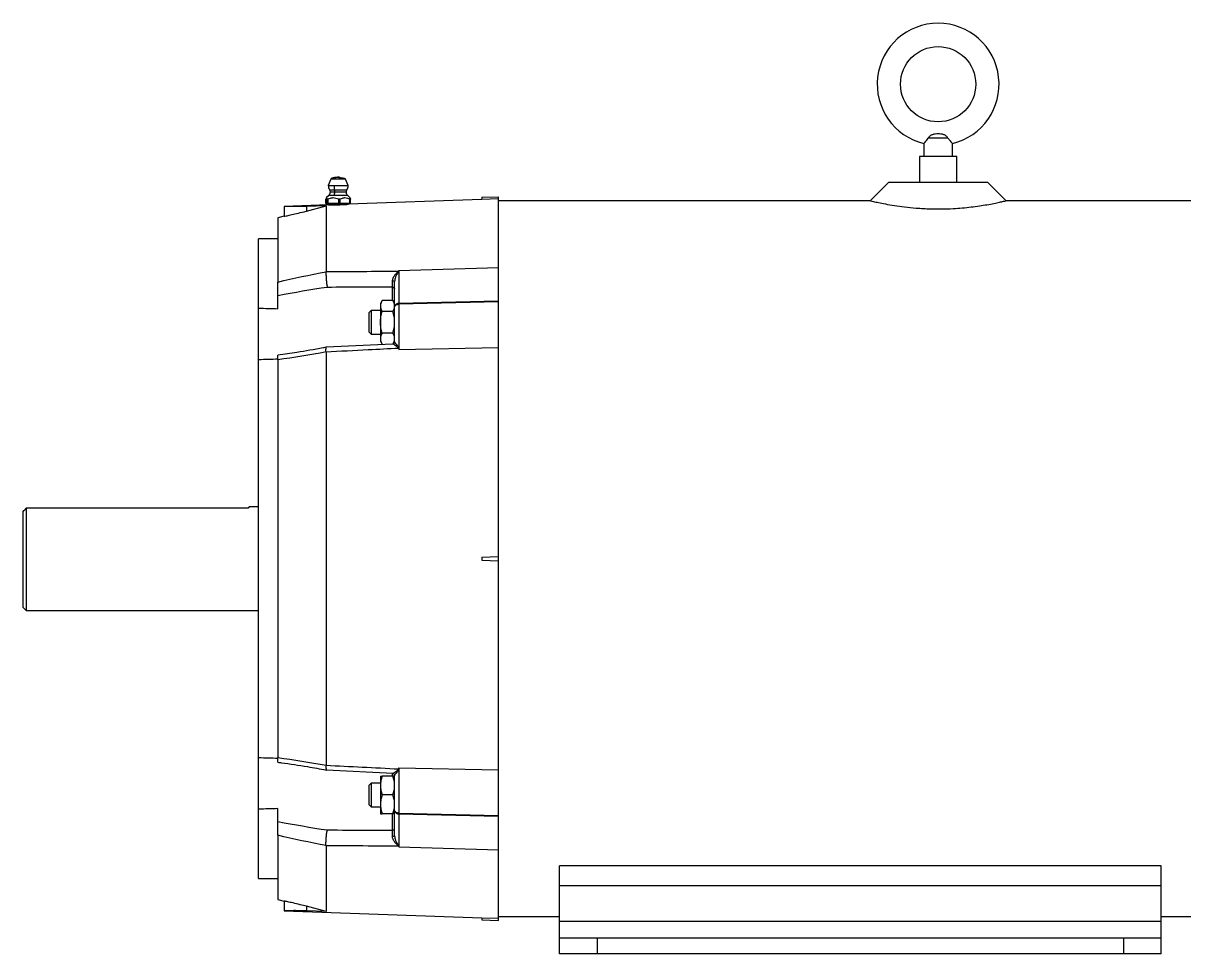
# Paper-space layout '_Back' of a CAD drawing. Header units: inches. Extents: x -12.2 to 17.7, y -5.2 to 7.1.
# Drawn here: x -12.16 to 3.26, y -5.25 to 7.11 of the extents above; entities that cross this region are included whole.
import ezdxf

# ---------------------------------------------------------------- set-up
doc = ezdxf.new("R2010")
doc.units = ezdxf.units.IN
doc.header["$MEASUREMENT"] = 0

psp = doc.layouts.new('_Back')

# ---------------------------------------------------------------- linework, layer by layer
at = {"color": 7, "linetype": 'Continuous', "lineweight": 25}
for p, q in [((0.131, 5.589), (-0.131, 5.589)), ((-0.19, 5.517), (-0.19, 5.344)), ((0.19, 5.344), (0.19, 5.517)), ((-0.249, 5.344), (-0.249, 5.003)), ((0.249, 5.344), (-0.249, 5.344)), ((0.249, 5.003), (0.249, 5.344)), ((-8.073, 5.043), (-8.107, 4.957)), ((-8.107, 4.957), (-7.841, 4.957)), ((-7.841, 4.957), (-7.875, 5.043)), ((-0.655, 5.003), (-0.901, 4.757)), ((-0.655, 5.003), (0.655, 5.003)), ((0.901, 4.757), (0.655, 5.003)), ((-8.1, 4.827), (-8.132, 4.795)), ((-7.816, 4.795), (-7.848, 4.827)), ((-7.811, 4.779), (-7.817, 4.795)), ((-6.064, 4.801), (-5.844, 4.809)), ((-6.064, 4.801), (-6.064, 4.771)), ((-5.844, -4.809), (-5.844, 4.809)), ((-8.103, 4.7), (-8.694, 4.679)), ((-8.694, 4.679), (-8.694, 4.55)), ((-8.136, 4.688), (-8.395, 4.68)), ((-8.395, 4.619), (-8.136, 4.688)), ((-8.395, 4.68), (-8.395, 4.619)), ((-8.137, 4.779), (-8.136, 4.782)), ((-8.137, 4.779), (-8.137, 4.72)), ((-8.137, 4.779), (-8.136, 4.779)), ((-8.137, 4.72), (-8.137, 4.779)), ((-8.137, 4.72), (-8.136, 4.72)), ((-8.136, 4.688), (-8.136, 3.814)), ((-8.132, 4.717), (-8.118, 4.714)), ((-8.123, 4.72), (-8.131, 4.72)), ((-8.123, 4.779), (-8.123, 4.72)), ((-8.116, 4.777), (-8.12, 4.777)), ((-8.12, 4.72), (-8.12, 4.777)), ((-8.116, 4.72), (-8.12, 4.72)), ((-8.118, 4.714), (-7.83, 4.714)), ((-8.116, 4.777), (-8.116, 4.72)), ((-8.109, 4.72), (-8.109, 4.779)), ((-8.04, 4.717), (-8.035, 4.714)), ((-7.971, 4.779), (-7.971, 4.72)), ((-7.955, 4.777), (-7.962, 4.777)), ((-7.962, 4.72), (-7.962, 4.777)), ((-7.955, 4.72), (-7.962, 4.72)), ((-7.955, 4.777), (-7.955, 4.72)), ((-7.946, 4.72), (-7.946, 4.779)), ((-7.844, 4.714), (-7.814, 4.72)), ((-6.064, 4.771), (-7.841, 4.709)), ((-7.83, 4.714), (-7.816, 4.717)), ((-7.822, 4.779), (-7.822, 4.72)), ((-7.817, 4.72), (-7.811, 4.72)), ((-7.813, 4.777), (-7.816, 4.777)), ((-7.816, 4.72), (-7.816, 4.777)), ((-7.816, 4.72), (-7.813, 4.72)), ((-7.813, 4.777), (-7.813, 4.72)), ((-7.811, 4.72), (-7.811, 4.779)), ((-5.844, 4.779), (-6.064, 4.771)), ((-0.9, 4.756), (-5.844, 4.756)), ((5.844, 4.756), (0.899, 4.756)), ((-8.69, 4.55), (-8.775, 4.528)), ((-8.775, 4.528), (-8.775, 3.676)), ((-8.775, 4.249), (-9.032, 4.249)), ((-9.032, -4.249), (-9.032, 4.249)), ((-7.166, 3.83), (-5.844, 3.868)), ((-7.166, 3.83), (-7.166, 3.394)), ((-7.224, 2.88), (-7.224, 3.683)), ((-8.775, 3.321), (-8.775, 3.494)), ((-7.39, 3.428), (-7.412, 3.39)), ((-7.246, 3.428), (-7.39, 3.428)), ((-7.224, 3.39), (-7.246, 3.428)), ((-7.166, 3.394), (-5.844, 3.427)), ((-5.844, 3.414), (-7.166, 3.381)), ((-7.536, 3.296), (-7.566, 3.266)), ((-7.566, 3.266), (-7.566, 3.013)), ((-7.412, 3.296), (-7.536, 3.296)), ((-7.536, 3.296), (-7.536, 2.983)), ((-7.412, 3.39), (-7.412, 2.89)), ((-7.246, 3.284), (-7.39, 3.284)), ((-7.166, 3.381), (-7.166, 2.78)), ((-7.566, 3.013), (-7.536, 2.983)), ((-7.536, 2.983), (-7.412, 2.983)), ((-7.246, 2.995), (-7.39, 2.995)), ((-7.252, 2.852), (-8.131, 2.808)), ((-7.412, 2.89), (-7.39, 2.851)), ((-7.246, 2.852), (-7.224, 2.89)), ((-7.166, 2.78), (-5.844, 2.807)), ((-8.775, 2.643), (-8.775, -2.643)), ((-8.136, 2.745), (-8.136, -2.745)), ((-12.161, -0.647), (-12.161, 0.628)), ((-12.121, 0.669), (-12.121, -0.687)), ((-9.171, 0.669), (-12.121, 0.669)), ((-9.032, 0.687), (-9.156, 0.687)), ((-6.064, 0.021), (-5.844, 0.029)), ((-6.064, 0.021), (-6.064, -0.021)), ((-6.064, -0.021), (-5.844, -0.029)), ((-12.161, -0.647), (-12.121, -0.687)), ((-12.121, -0.687), (-9.032, -0.687)), ((-8.131, -2.808), (-7.25, -2.852)), ((-7.412, -2.89), (-7.412, -3.39)), ((-7.246, -2.89), (-7.39, -2.89)), ((-7.224, -3.683), (-7.224, -2.88)), ((-7.166, -2.78), (-5.844, -2.807)), ((-7.166, -2.78), (-7.166, -3.381)), ((-7.536, -2.983), (-7.566, -3.013)), ((-7.566, -3.013), (-7.566, -3.266)), ((-7.412, -2.983), (-7.536, -2.983)), ((-7.536, -2.983), (-7.536, -3.296)), ((-7.246, -3.14), (-7.39, -3.14)), ((-8.775, -3.494), (-8.775, -3.321)), ((-7.566, -3.266), (-7.536, -3.296)), ((-7.536, -3.296), (-7.412, -3.296)), ((-7.246, -3.39), (-7.39, -3.39)), ((-7.166, -3.381), (-5.844, -3.414)), ((-5.844, -3.427), (-7.166, -3.394)), ((-7.166, -3.394), (-7.166, -3.83)), ((-8.775, -3.676), (-8.775, -4.528)), ((-8.136, -3.814), (-8.136, -4.688)), ((-7.166, -3.83), (-5.844, -3.868)), ((2.966, -4.083), (-5.034, -4.083)), ((-5.034, -5.25), (-5.034, -4.083)), ((2.966, -5.25), (2.966, -4.083)), ((-9.032, -4.249), (-8.775, -4.249)), ((2.966, -4.348), (-5.034, -4.348)), ((-8.775, -4.528), (-8.69, -4.55)), ((-8.694, -4.55), (-8.694, -4.679)), ((-8.136, -4.688), (-8.395, -4.619)), ((-8.395, -4.619), (-8.395, -4.68)), ((-8.694, -4.679), (-6.064, -4.771)), ((-8.136, -4.688), (-8.395, -4.68)), ((-6.064, -4.771), (-5.844, -4.779)), ((-6.064, -4.771), (-6.064, -4.801)), ((-5.844, -4.756), (-5.034, -4.756)), ((2.966, -4.756), (5.844, -4.756)), ((-6.064, -4.801), (-5.844, -4.809)), ((2.966, -4.821), (-5.034, -4.821)), ((2.966, -5.041), (-5.034, -5.041)), ((-4.534, -5.041), (-4.534, -5.25)), ((2.466, -5.25), (2.466, -5.041)), ((2.966, -5.25), (-5.034, -5.25))]:
    psp.add_line(p, q, dxfattribs=at)
at = {"color": 8, "linetype": 'Continuous', "lineweight": 25}
for p, q in [((-7.875, 5.043), (-8.073, 5.043)), ((-7.848, 4.827), (-8.1, 4.827)), ((-8.09, 4.902), (-7.858, 4.902)), ((-7.866, 4.871), (-8.082, 4.871)), ((-7.253, 3.428), (-7.253, 3.606)), ((-7.253, -2.885), (-7.253, -2.848)), ((-7.253, -3.606), (-7.253, -3.391))]:
    psp.add_line(p, q, dxfattribs=at)
at = {"color": 7, "linetype": 'Continuous', "lineweight": 25, "flags": 128}
for points in [[(-7.253, 3.606), (-7.247, 3.606), (-7.242, 3.605), (-7.237, 3.603), (-7.232, 3.601), (-7.229, 3.598), (-7.226, 3.595), (-7.225, 3.592), (-7.224, 3.588)], [(-7.224, 3.346), (-7.223, 3.352), (-7.22, 3.359), (-7.214, 3.365), (-7.207, 3.37), (-7.198, 3.375), (-7.188, 3.378), (-7.177, 3.38), (-7.166, 3.381)], [(-7.166, -3.381), (-7.177, -3.38), (-7.188, -3.378), (-7.198, -3.375), (-7.207, -3.37), (-7.214, -3.365), (-7.22, -3.359), (-7.223, -3.352), (-7.224, -3.346)], [(-7.253, -3.606), (-7.247, -3.606), (-7.242, -3.605), (-7.237, -3.603), (-7.232, -3.601), (-7.229, -3.598), (-7.226, -3.595), (-7.225, -3.592), (-7.224, -3.588)]]:
    psp.add_lwpolyline(points, dxfattribs=at)
at = {"color": 7, "linetype": 'Continuous', "lineweight": 25}
psp.add_circle((0, 6.304), 0.5, dxfattribs=at)
for centre, radius, start, end in [((0, 6.304), 0.81, 283.524, 256.4712), ((-7.974, 5.023), 0.047, 63.2951, 116.7049), ((-7.167, 3.857), 0.0366, 266.9722, 268.2091), ((-7.246, 3.601), 0.0851, 75.234, 94.6146), ((-7.17, 3.34), 0.0547, 86.3251, 173.6071), ((-6.328, 3.388), 0.838, 179.5452, 180.4548), ((-7.175, 2.844), 0.0508, 277.4904, 278.3881), ((-7.175, -2.844), 0.0508, 81.6119, 82.5096), ((-7.17, -3.34), 0.0547, 186.3929, 273.6749), ((-6.328, -3.388), 0.838, 179.5452, 180.4548), ((-7.246, -3.601), 0.0851, 265.3854, 284.766), ((-7.167, -3.857), 0.0366, 91.7909, 93.0278)]:
    psp.add_arc(centre, radius, start, end, dxfattribs=at)
for points, knots in [([(-0.189, 5.518), (-0.189, 5.518), (-0.188, 5.519), (-0.173, 5.535), (-0.152, 5.558), (-0.138, 5.58), (-0.131, 5.589)], [0, 0, 0, 0, 0.225561, 0.484415, 0.765567, 1, 1, 1, 1]), ([(0.131, 5.589), (0.128, 5.594), (0.125, 5.599), (0.117, 5.608), (0.112, 5.612), (0.098, 5.623), (0.086, 5.629), (0.062, 5.638), (0.05, 5.64), (0.025, 5.643), (0.012, 5.644), (-0.013, 5.644), (-0.025, 5.643), (-0.05, 5.64), (-0.063, 5.638), (-0.08, 5.631), (-0.086, 5.629), (-0.097, 5.623), (-0.102, 5.62), (-0.112, 5.612), (-0.117, 5.608), (-0.125, 5.599), (-0.128, 5.594), (-0.131, 5.589)], [0, 0, 0, 0, 0.0625, 0.0625, 0.125, 0.125, 0.25, 0.25, 0.375, 0.375, 0.5, 0.5, 0.625, 0.625, 0.75, 0.75, 0.8125, 0.8125, 0.875, 0.875, 0.9375, 0.9375, 1, 1, 1, 1]), ([(0.131, 5.589), (0.141, 5.576), (0.159, 5.549), (0.182, 5.526), (0.191, 5.516), (0.19, 5.518), (0.189, 5.518)], [0, 0, 0, 0, 0.326709, 0.653819, 0.959586, 1, 1, 1, 1]), ([(-8.107, 4.957), (-8.106, 4.947), (-8.103, 4.928), (-8.094, 4.911), (-8.09, 4.902)], [0, 0, 0, 0, 0.5, 1, 1, 1, 1]), ([(-8.002, 5.065), (-8.008, 5.065), (-8.018, 5.064), (-8.031, 5.062), (-8.042, 5.059), (-8.053, 5.056), (-8.062, 5.052), (-8.07, 5.047), (-8.072, 5.045), (-8.073, 5.043)], [0, 0, 0, 0, 0.171022, 0.274545, 0.391529, 0.522825, 0.668636, 0.828275, 1, 1, 1, 1]), ([(-8.002, 5.065), (-8.005, 5.065), (-8.008, 5.063), (-8.013, 5.055), (-8.015, 5.049), (-8.016, 5.043)], [0, 0, 0, 0, 0.5, 0.5, 1, 1, 1, 1]), ([(-7.875, 5.043), (-7.877, 5.045), (-7.88, 5.048), (-7.896, 5.052), (-7.917, 5.056), (-7.94, 5.059), (-7.962, 5.062), (-7.979, 5.064), (-7.993, 5.065), (-7.999, 5.065), (-8.002, 5.065)], [0, 0, 0, 0, 0.165155, 0.329469, 0.484654, 0.624287, 0.745056, 0.846639, 0.930739, 1, 1, 1, 1]), ([(-7.858, 4.902), (-7.854, 4.911), (-7.845, 4.928), (-7.842, 4.947), (-7.841, 4.957)], [0, 0, 0, 0, 0.5, 1, 1, 1, 1]), ([(-8.131, 4.795), (-8.131, 4.795), (-8.129, 4.802), (-8.126, 4.792), (-8.124, 4.782), (-8.123, 4.779)], [0, 0, 0, 0, 0.074971, 0.794246, 1, 1, 1, 1]), ([(-8.109, 4.779), (-8.098, 4.785), (-8.087, 4.789), (-8.069, 4.793), (-8.064, 4.795), (-8.052, 4.796), (-8.046, 4.797), (-8.028, 4.797), (-8.017, 4.795), (-7.994, 4.789), (-7.982, 4.785), (-7.971, 4.779)], [0, 0, 0, 0, 0.25, 0.25, 0.375, 0.375, 0.5, 0.5, 0.75, 0.75, 1, 1, 1, 1]), ([(-8.082, 4.871), (-8.082, 4.867), (-8.083, 4.859), (-8.086, 4.847), (-8.092, 4.836), (-8.097, 4.83), (-8.1, 4.827)], [0, 0, 0, 0, 0.2475748, 0.4999999, 0.7524251, 1, 1, 1, 1]), ([(-8.09, 4.902), (-8.088, 4.897), (-8.083, 4.887), (-8.082, 4.877), (-8.082, 4.871)], [0, 0, 0, 0, 0.5, 1, 1, 1, 1]), ([(-8.027, 4.827), (-8.025, 4.833), (-8.023, 4.84), (-8.02, 4.855), (-8.02, 4.863), (-8.02, 4.871)], [0, 0, 0, 0, 0.5, 0.5, 1, 1, 1, 1]), ([(-7.946, 4.779), (-7.936, 4.785), (-7.926, 4.789), (-7.911, 4.793), (-7.906, 4.795), (-7.895, 4.796), (-7.89, 4.797), (-7.873, 4.797), (-7.863, 4.795), (-7.842, 4.789), (-7.832, 4.785), (-7.822, 4.779)], [0, 0, 0, 0, 0.25, 0.25, 0.375, 0.375, 0.5, 0.5, 0.75, 0.75, 1, 1, 1, 1]), ([(-7.866, 4.871), (-7.866, 4.877), (-7.865, 4.887), (-7.86, 4.897), (-7.858, 4.902)], [0, 0, 0, 0, 0.5, 1, 1, 1, 1]), ([(-7.848, 4.827), (-7.85, 4.83), (-7.856, 4.836), (-7.862, 4.847), (-7.865, 4.859), (-7.866, 4.867), (-7.866, 4.871)], [0, 0, 0, 0, 0.24746, 0.499884, 0.752368, 1, 1, 1, 1]), ([(-8.395, 4.68), (-8.429, 4.679), (-8.499, 4.677), (-8.59, 4.677), (-8.656, 4.678), (-8.692, 4.679), (-8.69, 4.679), (-8.69, 4.679)], [0, 0, 0, 0, 0.219292, 0.438598, 0.657999, 0.877655, 1, 1, 1, 1]), ([(-8.118, 4.714), (-8.116, 4.714), (-8.113, 4.713), (-8.108, 4.71), (-8.105, 4.705), (-8.105, 4.702), (-8.104, 4.7)], [0, 0, 0, 0, 0.240385, 0.496252, 0.754151, 1, 1, 1, 1]), ([(-8.103, 4.7), (-8.103, 4.7), (-8.101, 4.7), (-8.082, 4.7), (-8.055, 4.701), (-8.036, 4.701), (-8.029, 4.701)], [0, 0, 0, 0, 0.2509888, 0.5482931, 0.8458417, 1, 1, 1, 1]), ([(-8.029, 4.701), (-8.029, 4.704), (-8.03, 4.708), (-8.032, 4.712), (-8.033, 4.714), (-8.035, 4.714)], [0, 0, 0, 0, 0.5, 0.5, 1, 1, 1, 1]), ([(-8.029, 4.701), (-8.019, 4.701), (-7.995, 4.702), (-7.953, 4.703), (-7.91, 4.705), (-7.873, 4.707), (-7.849, 4.709), (-7.838, 4.709), (-7.84, 4.709), (-7.841, 4.709)], [0, 0, 0, 0, 0.122279, 0.291368, 0.460666, 0.631482, 0.802001, 0.969217, 1, 1, 1, 1]), ([(-7.839, 4.709), (-7.839, 4.709), (-7.838, 4.711), (-7.835, 4.713), (-7.832, 4.714), (-7.83, 4.714)], [0, 0, 0, 0, 0.076449, 0.552463, 1, 1, 1, 1]), ([(-7.812, 4.779), (-7.812, 4.778), (-7.812, 4.777), (-7.813, 4.777), (-7.813, 4.777)], [0, 0, 0, 0, 0.4258842, 1, 1, 1, 1]), ([(-0.9, 4.755), (-0.899, 4.755), (-0.898, 4.754), (-0.862, 4.746), (-0.797, 4.732), (-0.703, 4.713), (-0.586, 4.693), (-0.447, 4.673), (-0.288, 4.656), (-0.167, 4.651), (-0.103, 4.648)], [0, 0, 0, 0, 0.096702, 0.225104, 0.357276, 0.48467, 0.616138, 0.736769, 0.861894, 1, 1, 1, 1]), ([(-0.103, 4.648), (-0.054, 4.647), (0.047, 4.646), (0.191, 4.651), (0.322, 4.66), (0.441, 4.673), (0.551, 4.688), (0.654, 4.704), (0.745, 4.721), (0.82, 4.737), (0.873, 4.749), (0.901, 4.755), (0.9, 4.755), (0.899, 4.755)], [0, 0, 0, 0, 0.092321, 0.188255, 0.268672, 0.35112, 0.437741, 0.526358, 0.623825, 0.723638, 0.83062, 0.940466, 1, 1, 1, 1]), ([(-8.69, 4.55), (-8.691, 4.55), (-8.696, 4.549), (-8.669, 4.554), (-8.612, 4.566), (-8.528, 4.585), (-8.451, 4.604), (-8.406, 4.616), (-8.395, 4.619)], [0, 0, 0, 0, 0.066126, 0.278534, 0.491466, 0.706916, 0.927035, 1, 1, 1, 1]), ([(-8.136, 3.813), (-8.137, 3.807), (-8.137, 3.801), (-8.137, 3.786), (-8.137, 3.778), (-8.136, 3.762), (-8.136, 3.753), (-8.135, 3.735), (-8.134, 3.725), (-8.133, 3.706), (-8.132, 3.696), (-8.13, 3.677), (-8.129, 3.667), (-8.126, 3.648), (-8.125, 3.639), (-8.123, 3.626), (-8.122, 3.622), (-8.121, 3.613), (-8.12, 3.609), (-8.119, 3.605)], [0, 0, 0, 0, 0.125, 0.125, 0.25, 0.25, 0.375, 0.375, 0.5, 0.5, 0.625, 0.625, 0.75, 0.75, 0.875, 0.875, 0.9375, 0.9375, 1, 1, 1, 1]), ([(-8.136, 3.814), (-7.976, 3.815), (-7.815, 3.816), (-7.654, 3.817), (-7.492, 3.818), (-7.33, 3.819), (-7.168, 3.82)], [0, 0, 0, 0, 0.01225979, 0.01225979, 0.01225979, 0.02461525, 0.02461525, 0.02461525, 0.02461525]), ([(-7.253, 3.686), (-7.253, 3.693), (-7.252, 3.701), (-7.248, 3.715), (-7.246, 3.722), (-7.237, 3.742), (-7.23, 3.755), (-7.214, 3.777), (-7.205, 3.787), (-7.191, 3.8), (-7.187, 3.805), (-7.179, 3.811), (-7.177, 3.813), (-7.173, 3.815), (-7.172, 3.816), (-7.171, 3.818), (-7.17, 3.818), (-7.169, 3.819), (-7.169, 3.82), (-7.168, 3.82)], [0, 0, 0, 0, 0.125, 0.125, 0.25, 0.25, 0.5, 0.5, 0.75, 0.75, 0.875, 0.875, 0.9375, 0.9375, 0.96875, 0.96875, 0.984375, 0.984375, 1, 1, 1, 1]), ([(-7.168, 3.82), (-7.168, 3.819), (-7.169, 3.818), (-7.17, 3.816), (-7.171, 3.815), (-7.173, 3.812), (-7.175, 3.81), (-7.179, 3.803), (-7.183, 3.798), (-7.192, 3.784), (-7.198, 3.773), (-7.208, 3.751), (-7.213, 3.739), (-7.219, 3.719), (-7.221, 3.712), (-7.223, 3.698), (-7.224, 3.691), (-7.224, 3.683)], [0, 0, 0, 0, 0.03125, 0.03125, 0.0625, 0.0625, 0.125, 0.125, 0.25, 0.25, 0.5, 0.5, 0.75, 0.75, 0.875, 0.875, 1, 1, 1, 1]), ([(-7.168, 3.82), (-7.167, 3.823), (-7.167, 3.826), (-7.166, 3.829), (-7.166, 3.829), (-7.166, 3.83), (-7.166, 3.83)], [0, 0, 0, 0, 0.0003701347, 0.0003701347, 0.0003701347, 0.000439733, 0.000439733, 0.000439733, 0.000439733]), ([(-7.168, 3.82), (-7.168, 3.823), (-7.167, 3.826), (-7.166, 3.829), (-7.166, 3.829), (-7.166, 3.83), (-7.166, 3.83)], [0, 0, 0, 0, 0.0003699194, 0.0003699194, 0.0003699194, 0.0004392839, 0.0004392839, 0.0004392839, 0.0004392839]), ([(-8.775, 3.494), (-8.775, 3.51), (-8.775, 3.526), (-8.775, 3.56), (-8.775, 3.577), (-8.775, 3.602), (-8.775, 3.61), (-8.775, 3.625), (-8.775, 3.633), (-8.775, 3.647), (-8.775, 3.653), (-8.775, 3.666), (-8.775, 3.671), (-8.775, 3.676)], [0, 0, 0, 0, 0.25, 0.25, 0.5, 0.5, 0.625, 0.625, 0.75, 0.75, 0.875, 0.875, 1, 1, 1, 1]), ([(-7.253, 3.606), (-7.387, 3.606), (-7.52, 3.606), (-7.654, 3.606), (-7.809, 3.606), (-7.964, 3.605), (-8.119, 3.605)], [0.00073615, 0.00073615, 0.00073615, 0.00073615, 0.01093983, 0.01093983, 0.01093983, 0.02276209, 0.02276209, 0.02276209, 0.02276209]), ([(-7.253, 3.606), (-7.253, 3.618), (-7.253, 3.63), (-7.253, 3.651), (-7.253, 3.658), (-7.253, 3.672), (-7.253, 3.679), (-7.253, 3.686)], [0, 0, 0, 0, 0.5, 0.5, 0.75, 0.75, 1, 1, 1, 1]), ([(-7.39, 3.428), (-7.396, 3.416), (-7.402, 3.405), (-7.41, 3.38), (-7.412, 3.368), (-7.412, 3.356)], [0, 0, 0, 0, 0.5, 0.5, 1, 1, 1, 1]), ([(-7.224, 3.356), (-7.224, 3.362), (-7.225, 3.368), (-7.227, 3.38), (-7.228, 3.387), (-7.234, 3.405), (-7.24, 3.416), (-7.246, 3.428)], [0, 0, 0, 0, 0.25, 0.25, 0.5, 0.5, 1, 1, 1, 1]), ([(-7.412, 3.356), (-7.412, 3.35), (-7.411, 3.344), (-7.409, 3.332), (-7.408, 3.326), (-7.402, 3.308), (-7.396, 3.296), (-7.39, 3.284)], [0, 0, 0, 0, 0.25, 0.25, 0.5, 0.5, 1, 1, 1, 1]), ([(-7.412, 3.14), (-7.412, 3.164), (-7.41, 3.189), (-7.402, 3.237), (-7.396, 3.261), (-7.39, 3.284)], [0, 0, 0, 0, 0.5, 0.5, 1, 1, 1, 1]), ([(-7.246, 3.284), (-7.24, 3.296), (-7.234, 3.308), (-7.226, 3.332), (-7.224, 3.344), (-7.224, 3.356)], [0, 0, 0, 0, 0.5, 0.5, 1, 1, 1, 1]), ([(-7.224, 3.14), (-7.224, 3.164), (-7.226, 3.189), (-7.234, 3.237), (-7.24, 3.261), (-7.246, 3.284)], [0, 0, 0, 0, 0.5, 0.5, 1, 1, 1, 1]), ([(-7.39, 2.995), (-7.396, 3.019), (-7.402, 3.043), (-7.41, 3.091), (-7.412, 3.115), (-7.412, 3.14)], [0, 0, 0, 0, 0.5, 0.5, 1, 1, 1, 1]), ([(-7.246, 2.995), (-7.24, 3.019), (-7.234, 3.043), (-7.226, 3.091), (-7.224, 3.115), (-7.224, 3.14)], [0, 0, 0, 0, 0.5, 0.5, 1, 1, 1, 1]), ([(-7.39, 2.995), (-7.396, 2.983), (-7.402, 2.972), (-7.41, 2.947), (-7.412, 2.935), (-7.412, 2.923)], [0, 0, 0, 0, 0.5, 0.5, 1, 1, 1, 1]), ([(-7.224, 2.923), (-7.224, 2.929), (-7.225, 2.935), (-7.227, 2.947), (-7.228, 2.954), (-7.234, 2.972), (-7.24, 2.983), (-7.246, 2.995)], [0, 0, 0, 0, 0.25, 0.25, 0.5, 0.5, 1, 1, 1, 1]), ([(-8.132, 2.808), (-8.146, 2.805), (-8.277, 2.78), (-8.492, 2.745), (-8.691, 2.717), (-8.775, 2.706)], [0, 0, 0, 0, 0.06955, 0.60942, 1, 1, 1, 1]), ([(-8.136, 2.746), (-8.137, 2.758), (-8.137, 2.783), (-8.135, 2.804), (-8.132, 2.806), (-8.131, 2.806)], [0, 0, 0, 0, 0.355632, 0.711228, 1, 1, 1, 1]), ([(-7.168, 2.794), (-7.304, 2.787), (-7.44, 2.78), (-7.575, 2.773), (-7.762, 2.764), (-7.949, 2.754), (-8.136, 2.745)], [0.00001116, 0.00001116, 0.00001116, 0.00001116, 0.01035908, 0.01035908, 0.01035908, 0.02462641, 0.02462641, 0.02462641, 0.02462641]), ([(-7.412, 2.923), (-7.412, 2.917), (-7.411, 2.911), (-7.409, 2.899), (-7.408, 2.893), (-7.402, 2.875), (-7.396, 2.863), (-7.39, 2.851)], [0, 0, 0, 0, 0.25, 0.25, 0.5, 0.5, 1, 1, 1, 1]), ([(-7.168, 2.794), (-7.169, 2.794), (-7.169, 2.795), (-7.17, 2.796), (-7.171, 2.797), (-7.172, 2.798), (-7.173, 2.8), (-7.177, 2.803), (-7.179, 2.805), (-7.187, 2.811), (-7.191, 2.815), (-7.2, 2.822), (-7.205, 2.825), (-7.214, 2.831), (-7.218, 2.834), (-7.23, 2.842), (-7.237, 2.846), (-7.249, 2.851), (-7.253, 2.852), (-7.253, 2.85)], [0, 0, 0, 0, 0.015625, 0.015625, 0.03125, 0.03125, 0.0625, 0.0625, 0.125, 0.125, 0.25, 0.25, 0.375, 0.375, 0.5, 0.5, 0.75, 0.75, 1, 1, 1, 1]), ([(-7.224, 2.879), (-7.224, 2.878), (-7.224, 2.873), (-7.228, 2.865), (-7.235, 2.857), (-7.243, 2.852), (-7.249, 2.851), (-7.251, 2.851), (-7.251, 2.851)], [0, 0, 0, 0, 0.079594, 0.328954, 0.595319, 0.804579, 0.98115, 1, 1, 1, 1]), ([(-7.246, 2.851), (-7.24, 2.863), (-7.234, 2.875), (-7.226, 2.899), (-7.224, 2.911), (-7.224, 2.923)], [0, 0, 0, 0, 0.5, 0.5, 1, 1, 1, 1]), ([(-7.224, 2.88), (-7.224, 2.879), (-7.223, 2.878), (-7.221, 2.874), (-7.219, 2.872), (-7.213, 2.864), (-7.209, 2.857), (-7.198, 2.842), (-7.192, 2.833), (-7.183, 2.819), (-7.179, 2.814), (-7.175, 2.807), (-7.173, 2.804), (-7.171, 2.801), (-7.17, 2.799), (-7.169, 2.797), (-7.168, 2.795), (-7.168, 2.794)], [0, 0, 0, 0, 0.125, 0.125, 0.25, 0.25, 0.5, 0.5, 0.75, 0.75, 0.875, 0.875, 0.9375, 0.9375, 0.96875, 0.96875, 1, 1, 1, 1]), ([(-7.168, 2.794), (-7.168, 2.79), (-7.167, 2.786), (-7.166, 2.782), (-7.166, 2.781), (-7.166, 2.781), (-7.166, 2.78)], [0, 0, 0, 0, 0.0003699194, 0.0003699194, 0.0003699194, 0.0004392839, 0.0004392839, 0.0004392839, 0.0004392839]), ([(-7.168, 2.794), (-7.167, 2.79), (-7.167, 2.786), (-7.166, 2.782), (-7.166, 2.781), (-7.166, 2.781), (-7.166, 2.78)], [0, 0, 0, 0, 0.0003701347, 0.0003701347, 0.0003701347, 0.000439733, 0.000439733, 0.000439733, 0.000439733]), ([(-8.775, 2.643), (-8.775, 2.656), (-8.775, 2.681), (-8.775, 2.702), (-8.775, 2.703), (-8.775, 2.704)], [0, 0, 0, 0, 0.347539, 0.694839, 1, 1, 1, 1]), ([(-9.156, 0.686), (-9.156, 0.687), (-9.154, 0.689), (-9.163, 0.679), (-9.171, 0.669)], [0, 0, 0, 0, 0.110366, 1, 1, 1, 1]), ([(-8.775, -2.704), (-8.775, -2.703), (-8.775, -2.701), (-8.775, -2.679), (-8.775, -2.655), (-8.775, -2.643)], [0, 0, 0, 0, 0.319487, 0.687283, 1, 1, 1, 1]), ([(-8.775, -2.705), (-8.76, -2.707), (-8.629, -2.723), (-8.415, -2.757), (-8.215, -2.793), (-8.132, -2.809)], [0, 0, 0, 0, 0.07035, 0.608804, 1, 1, 1, 1]), ([(-8.136, -2.746), (-8.137, -2.758), (-8.137, -2.783), (-8.135, -2.804), (-8.132, -2.806), (-8.131, -2.806)], [0, 0, 0, 0, 0.356285, 0.712533, 1, 1, 1, 1]), ([(-8.136, -2.745), (-7.976, -2.753), (-7.815, -2.761), (-7.654, -2.769), (-7.492, -2.777), (-7.33, -2.785), (-7.168, -2.794)], [0, 0, 0, 0, 0.01225979, 0.01225979, 0.01225979, 0.02461525, 0.02461525, 0.02461525, 0.02461525]), ([(-7.39, -2.89), (-7.396, -2.91), (-7.402, -2.931), (-7.41, -2.972), (-7.412, -2.993), (-7.412, -3.015)], [0, 0, 0, 0, 0.5, 0.5, 1, 1, 1, 1]), ([(-7.412, -2.89), (-7.412, -2.89), (-7.41, -2.89), (-7.402, -2.89), (-7.396, -2.89), (-7.39, -2.89)], [0, 0, 0, 0, 0.5, 0.5, 1, 1, 1, 1]), ([(-7.253, -2.85), (-7.253, -2.851), (-7.252, -2.851), (-7.248, -2.85), (-7.246, -2.849), (-7.237, -2.846), (-7.23, -2.842), (-7.214, -2.831), (-7.205, -2.825), (-7.191, -2.815), (-7.187, -2.811), (-7.179, -2.805), (-7.177, -2.803), (-7.173, -2.8), (-7.172, -2.798), (-7.171, -2.797), (-7.17, -2.796), (-7.169, -2.795), (-7.169, -2.794), (-7.168, -2.794)], [0, 0, 0, 0, 0.125, 0.125, 0.25, 0.25, 0.5, 0.5, 0.75, 0.75, 0.875, 0.875, 0.9375, 0.9375, 0.96875, 0.96875, 0.984375, 0.984375, 1, 1, 1, 1]), ([(-7.251, -2.851), (-7.248, -2.851), (-7.242, -2.852), (-7.233, -2.858), (-7.227, -2.866), (-7.224, -2.875), (-7.224, -2.88), (-7.224, -2.881)], [0, 0, 0, 0, 0.197057, 0.426499, 0.667964, 0.904115, 1, 1, 1, 1]), ([(-7.224, -3.015), (-7.224, -3.004), (-7.225, -2.993), (-7.227, -2.972), (-7.228, -2.962), (-7.234, -2.931), (-7.24, -2.91), (-7.246, -2.89)], [0, 0, 0, 0, 0.25, 0.25, 0.5, 0.5, 1, 1, 1, 1]), ([(-7.224, -2.89), (-7.224, -2.89), (-7.226, -2.89), (-7.234, -2.89), (-7.24, -2.89), (-7.246, -2.89)], [0, 0, 0, 0, 0.5, 0.5, 1, 1, 1, 1]), ([(-7.168, -2.794), (-7.168, -2.795), (-7.169, -2.797), (-7.17, -2.799), (-7.171, -2.801), (-7.173, -2.804), (-7.175, -2.807), (-7.179, -2.814), (-7.183, -2.819), (-7.192, -2.833), (-7.198, -2.842), (-7.208, -2.857), (-7.213, -2.864), (-7.219, -2.872), (-7.221, -2.874), (-7.223, -2.878), (-7.224, -2.879), (-7.224, -2.88)], [0, 0, 0, 0, 0.03125, 0.03125, 0.0625, 0.0625, 0.125, 0.125, 0.25, 0.25, 0.5, 0.5, 0.75, 0.75, 0.875, 0.875, 1, 1, 1, 1]), ([(-7.168, -2.794), (-7.168, -2.79), (-7.167, -2.786), (-7.166, -2.782), (-7.166, -2.781), (-7.166, -2.781), (-7.166, -2.78)], [0, 0, 0, 0, 0.0003699194, 0.0003699194, 0.0003699194, 0.0004392839, 0.0004392839, 0.0004392839, 0.0004392839]), ([(-7.168, -2.794), (-7.167, -2.79), (-7.167, -2.786), (-7.166, -2.782), (-7.166, -2.781), (-7.166, -2.781), (-7.166, -2.78)], [0, 0, 0, 0, 0.0003701347, 0.0003701347, 0.0003701347, 0.000439733, 0.000439733, 0.000439733, 0.000439733]), ([(-7.412, -3.015), (-7.412, -3.025), (-7.411, -3.036), (-7.409, -3.057), (-7.408, -3.067), (-7.402, -3.099), (-7.396, -3.119), (-7.39, -3.14)], [0, 0, 0, 0, 0.25, 0.25, 0.5, 0.5, 1, 1, 1, 1]), ([(-7.246, -3.14), (-7.24, -3.119), (-7.234, -3.099), (-7.226, -3.057), (-7.224, -3.036), (-7.224, -3.015)], [0, 0, 0, 0, 0.5, 0.5, 1, 1, 1, 1]), ([(-7.39, -3.14), (-7.396, -3.16), (-7.402, -3.181), (-7.41, -3.222), (-7.412, -3.243), (-7.412, -3.265)], [0, 0, 0, 0, 0.5, 0.5, 1, 1, 1, 1]), ([(-7.224, -3.265), (-7.224, -3.254), (-7.225, -3.243), (-7.227, -3.222), (-7.228, -3.212), (-7.234, -3.181), (-7.24, -3.16), (-7.246, -3.14)], [0, 0, 0, 0, 0.25, 0.25, 0.5, 0.5, 1, 1, 1, 1]), ([(-7.412, -3.265), (-7.412, -3.275), (-7.411, -3.286), (-7.409, -3.307), (-7.408, -3.317), (-7.402, -3.349), (-7.396, -3.369), (-7.39, -3.39)], [0, 0, 0, 0, 0.25, 0.25, 0.5, 0.5, 1, 1, 1, 1]), ([(-7.412, -3.39), (-7.412, -3.39), (-7.41, -3.39), (-7.402, -3.39), (-7.396, -3.39), (-7.39, -3.39)], [0, 0, 0, 0, 0.5, 0.5, 1, 1, 1, 1]), ([(-7.246, -3.39), (-7.24, -3.369), (-7.234, -3.349), (-7.226, -3.307), (-7.224, -3.286), (-7.224, -3.265)], [0, 0, 0, 0, 0.5, 0.5, 1, 1, 1, 1]), ([(-7.224, -3.39), (-7.224, -3.39), (-7.226, -3.39), (-7.234, -3.39), (-7.24, -3.39), (-7.246, -3.39)], [0, 0, 0, 0, 0.5, 0.5, 1, 1, 1, 1]), ([(-8.775, -3.676), (-8.775, -3.666), (-8.775, -3.654), (-8.775, -3.626), (-8.775, -3.61), (-8.775, -3.585), (-8.775, -3.577), (-8.775, -3.56), (-8.775, -3.552), (-8.775, -3.526), (-8.775, -3.51), (-8.775, -3.494)], [0, 0, 0, 0, 0.25, 0.25, 0.5, 0.5, 0.625, 0.625, 0.75, 0.75, 1, 1, 1, 1]), ([(-8.136, -3.813), (-8.137, -3.807), (-8.137, -3.801), (-8.137, -3.786), (-8.137, -3.778), (-8.136, -3.762), (-8.136, -3.753), (-8.135, -3.735), (-8.134, -3.725), (-8.133, -3.706), (-8.132, -3.696), (-8.13, -3.677), (-8.129, -3.667), (-8.126, -3.648), (-8.125, -3.639), (-8.123, -3.626), (-8.122, -3.622), (-8.121, -3.613), (-8.12, -3.609), (-8.119, -3.605)], [0, 0, 0, 0, 0.125, 0.125, 0.25, 0.25, 0.375, 0.375, 0.5, 0.5, 0.625, 0.625, 0.75, 0.75, 0.875, 0.875, 0.9375, 0.9375, 1, 1, 1, 1]), ([(-8.119, -3.605), (-7.938, -3.605), (-7.757, -3.606), (-7.575, -3.606), (-7.468, -3.606), (-7.36, -3.606), (-7.253, -3.606)], [0, 0, 0, 0, 0.01382925, 0.01382925, 0.01382925, 0.02202594, 0.02202594, 0.02202594, 0.02202594]), ([(-7.253, -3.686), (-7.253, -3.672), (-7.253, -3.658), (-7.253, -3.637), (-7.253, -3.631), (-7.253, -3.618), (-7.253, -3.612), (-7.253, -3.606)], [0, 0, 0, 0, 0.5, 0.5, 0.75, 0.75, 1, 1, 1, 1]), ([(-7.168, -3.82), (-7.169, -3.82), (-7.169, -3.819), (-7.17, -3.818), (-7.171, -3.818), (-7.172, -3.816), (-7.173, -3.815), (-7.177, -3.813), (-7.179, -3.811), (-7.187, -3.805), (-7.191, -3.8), (-7.2, -3.791), (-7.205, -3.787), (-7.214, -3.777), (-7.218, -3.771), (-7.23, -3.755), (-7.237, -3.742), (-7.249, -3.716), (-7.253, -3.701), (-7.253, -3.686)], [0, 0, 0, 0, 0.015625, 0.015625, 0.03125, 0.03125, 0.0625, 0.0625, 0.125, 0.125, 0.25, 0.25, 0.375, 0.375, 0.5, 0.5, 0.75, 0.75, 1, 1, 1, 1]), ([(-7.224, -3.683), (-7.224, -3.691), (-7.223, -3.698), (-7.221, -3.712), (-7.219, -3.719), (-7.213, -3.739), (-7.209, -3.751), (-7.198, -3.773), (-7.192, -3.784), (-7.183, -3.798), (-7.179, -3.803), (-7.175, -3.81), (-7.173, -3.812), (-7.171, -3.815), (-7.17, -3.816), (-7.169, -3.818), (-7.168, -3.819), (-7.168, -3.82)], [0, 0, 0, 0, 0.125, 0.125, 0.25, 0.25, 0.5, 0.5, 0.75, 0.75, 0.875, 0.875, 0.9375, 0.9375, 0.96875, 0.96875, 1, 1, 1, 1]), ([(-7.168, -3.82), (-7.304, -3.819), (-7.44, -3.819), (-7.575, -3.818), (-7.762, -3.816), (-7.949, -3.815), (-8.136, -3.814)], [0.00001116, 0.00001116, 0.00001116, 0.00001116, 0.01035908, 0.01035908, 0.01035908, 0.02462641, 0.02462641, 0.02462641, 0.02462641]), ([(-7.168, -3.82), (-7.167, -3.823), (-7.167, -3.826), (-7.166, -3.829), (-7.166, -3.829), (-7.166, -3.83), (-7.166, -3.83)], [0, 0, 0, 0, 0.0003701347, 0.0003701347, 0.0003701347, 0.000439733, 0.000439733, 0.000439733, 0.000439733]), ([(-7.168, -3.82), (-7.168, -3.823), (-7.167, -3.826), (-7.166, -3.829), (-7.166, -3.829), (-7.166, -3.83), (-7.166, -3.83)], [0, 0, 0, 0, 0.0003699194, 0.0003699194, 0.0003699194, 0.0004392839, 0.0004392839, 0.0004392839, 0.0004392839]), ([(-8.395, -4.619), (-8.423, -4.612), (-8.487, -4.595), (-8.577, -4.574), (-8.649, -4.559), (-8.69, -4.55), (-8.69, -4.55), (-8.69, -4.55)], [0, 0, 0, 0, 0.182343, 0.410846, 0.634447, 0.852155, 1, 1, 1, 1]), ([(-8.395, -4.68), (-8.429, -4.679), (-8.499, -4.677), (-8.59, -4.677), (-8.656, -4.678), (-8.692, -4.679), (-8.69, -4.679), (-8.69, -4.679)], [0, 0, 0, 0, 0.219292, 0.438598, 0.657999, 0.877655, 1, 1, 1, 1])]:
    psp.add_open_spline(points, degree=3, knots=knots, dxfattribs=at)
for points in [[(-8.03, 4.957), (-8.03, 4.938), (-8.027, 4.919), (-8.023, 4.902)], [(-8.02, 4.871), (-8.02, 4.882), (-8.021, 4.893), (-8.023, 4.902)], [(-8.12, 4.777), (-8.122, 4.777), (-8.123, 4.778), (-8.123, 4.779)], [(-8.12, 4.72), (-8.122, 4.72), (-8.123, 4.72), (-8.123, 4.72)], [(-8.109, 4.779), (-8.112, 4.778), (-8.114, 4.777), (-8.116, 4.777)], [(-8.116, 4.72), (-8.114, 4.72), (-8.112, 4.72), (-8.109, 4.72)], [(-8.04, 4.717), (-8.063, 4.717), (-8.086, 4.718), (-8.109, 4.72)], [(-7.971, 4.72), (-7.994, 4.718), (-8.017, 4.717), (-8.04, 4.717)], [(-7.962, 4.777), (-7.965, 4.777), (-7.969, 4.778), (-7.971, 4.779)], [(-7.962, 4.72), (-7.965, 4.72), (-7.968, 4.72), (-7.971, 4.72)], [(-7.946, 4.779), (-7.949, 4.778), (-7.952, 4.777), (-7.955, 4.777)], [(-7.955, 4.72), (-7.952, 4.72), (-7.949, 4.72), (-7.946, 4.72)], [(-7.822, 4.72), (-7.843, 4.718), (-7.884, 4.716), (-7.925, 4.718), (-7.946, 4.72)], [(-7.816, 4.777), (-7.817, 4.777), (-7.82, 4.778), (-7.822, 4.779)], [(-7.816, 4.72), (-7.817, 4.72), (-7.819, 4.72), (-7.822, 4.72)], [(-7.811, 4.72), (-7.811, 4.72), (-7.812, 4.72), (-7.813, 4.72)], [(-8.775, 3.676), (-8.562, 3.726), (-8.349, 3.771), (-8.136, 3.813)], [(-8.136, 3.813), (-8.136, 3.813), (-8.136, 3.813), (-8.136, 3.814)], [(-8.119, 3.605), (-8.338, 3.572), (-8.556, 3.534), (-8.775, 3.494)], [(-9.032, 3.328), (-8.946, 3.326), (-8.86, 3.324), (-8.775, 3.321)], [(-8.775, 2.65), (-8.86, 2.648), (-8.946, 2.645), (-9.032, 2.642)], [(-8.136, 2.746), (-8.349, 2.706), (-8.562, 2.672), (-8.775, 2.643)], [(-8.136, 2.745), (-8.136, 2.745), (-8.136, 2.746), (-8.136, 2.746)], [(-12.161, 0.628), (-12.147, 0.642), (-12.134, 0.656), (-12.121, 0.669)], [(-9.032, -2.642), (-8.946, -2.645), (-8.86, -2.648), (-8.775, -2.65)], [(-8.775, -2.643), (-8.562, -2.672), (-8.349, -2.706), (-8.136, -2.746)], [(-8.136, -2.746), (-8.136, -2.746), (-8.136, -2.745), (-8.136, -2.745)], [(-8.775, -3.321), (-8.86, -3.324), (-8.946, -3.326), (-9.032, -3.328)], [(-8.775, -3.494), (-8.556, -3.534), (-8.338, -3.572), (-8.119, -3.605)], [(-8.136, -3.813), (-8.349, -3.771), (-8.562, -3.726), (-8.775, -3.676)], [(-8.136, -3.814), (-8.136, -3.813), (-8.136, -3.813), (-8.136, -3.813)]]:
    psp.add_open_spline(points, degree=3, dxfattribs=at)

doc.saveas('drawing.dxf')
